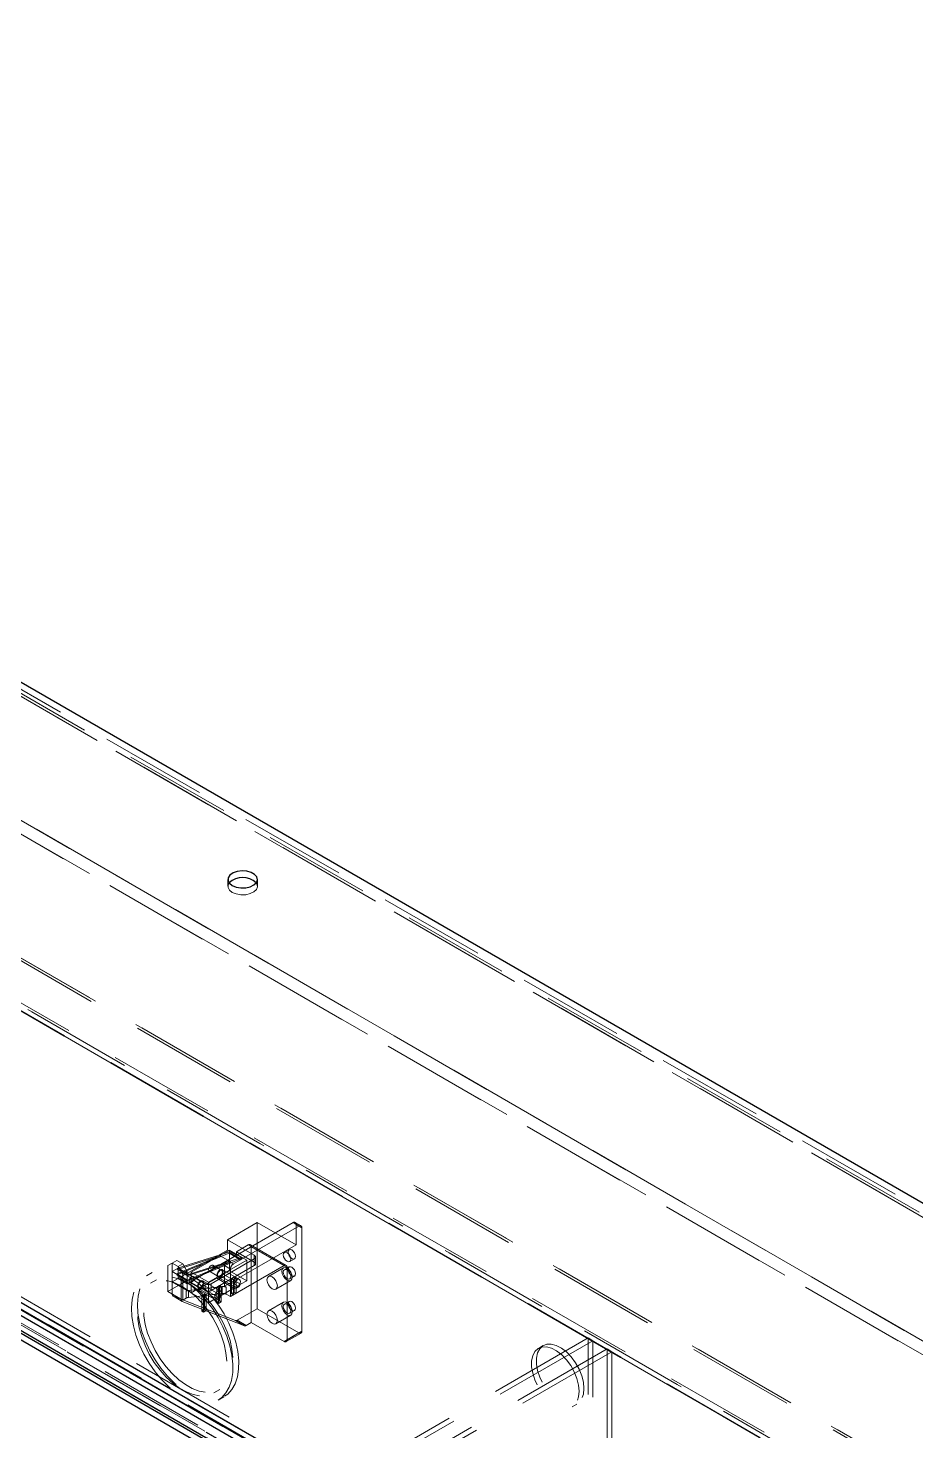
# Model space of a CAD drawing. Header units: millimetres. Extents: x 108 to 5832, y 144 to 4056.
# Drawn here: x 4413 to 4623.7, y 3357.9 to 3690.5 of the extents above; entities that cross this region are included whole.
import ezdxf

# ---------------------------------------------------------------- set-up
doc = ezdxf.new("R2010")
doc.units = ezdxf.units.MM
doc.header["$LTSCALE"] = 20
doc.linetypes.add('HIDDEN', pattern=[1.905, 1.27, -0.635])

msp = doc.modelspace()

# ---------------------------------------------------------------- linework, layer by layer
at = {"color": 1, "linetype": 'HIDDEN', "lineweight": 18}
for p, q in [((4136.91, 3690.52), (5317.77, 3008.81)), ((4108.62, 3674.19), (5289.49, 2992.49)), ((4176.5, 3667.66), (5316.36, 3009.63)), ((5317.36, 3009.73), (4177.09, 3667.99)), ((5344.64, 2994.94), (4180.75, 3666.84)), ((4136.91, 3661.12), (5317.77, 2979.42)), ((4135.49, 3658.67), (5316.36, 2976.97)), ((4151.05, 3652.96), (5290.9, 2994.94)), ((4108.62, 3644.79), (5289.49, 2963.09)), ((4109.04, 3643.88), (5289.9, 2962.18)), ((4110.04, 3643.97), (5290.9, 2962.27)), ((4116.05, 3629.24), (5279.51, 2957.59)), ((5280.59, 2957.57), (4116.77, 3629.43)), ((4115.83, 3628.06), (5280.01, 2955.99)), ((5279.51, 2956.28), (4116.05, 3627.93)), ((5279.56, 2956.33), (4116.23, 3627.9)), ((4116.97, 3628.71), (5281.15, 2956.65)), ((4054.96, 3593.97), (5218.42, 2922.32)), ((4054.96, 3592.67), (5218.42, 2921.01)), ((5218.14, 2920.85), (4054.96, 3592.34)), ((5219.69, 2923.05), (4065.28, 3589.48)), ((4059.34, 3586.22), (5213.75, 2919.79)), ((4059.38, 3586.12), (5213.8, 2919.7)), ((5213.9, 2919.71), (4059.48, 3586.13)), ((5219.69, 2921.75), (4065.28, 3588.17)), ((4059.48, 3584.83), (5213.9, 2918.4)), ((4460.44, 3488.66), (4460.44, 3487.03)), ((4467.44, 3487.03), (4467.44, 3488.66)), ((4486.32, 3340.21), (4313.79, 3439.82)), ((4467.41, 3407.3), (4460.34, 3403.22)), ((4475.89, 3407.3), (4460.34, 3398.32)), ((4461.75, 3397.5), (4477.31, 3406.48)), ((4467.41, 3407.3), (4476.6, 3401.99)), ((4467.41, 3407.3), (4467.41, 3386.89)), ((4477.31, 3406.48), (4475.89, 3407.3)), ((4477.81, 3406.53), (4476.39, 3407.35)), ((4476.6, 3406.89), (4478.01, 3406.08)), ((4476.6, 3401.99), (4476.6, 3406.89)), ((4478.01, 3406.08), (4478.01, 3381.58)), ((4466.7, 3399.54), (4460.34, 3403.22)), ((4460.34, 3400.77), (4460.34, 3403.22)), ((4460.9, 3400.15), (4448.31, 3394.89)), ((4448.34, 3395.15), (4458.6, 3399.43)), ((4458.6, 3399.43), (4448.48, 3396.22)), ((4448.53, 3396.48), (4461.11, 3400.48)), ((4460.34, 3400.77), (4448.67, 3394.03)), ((4462.46, 3399.54), (4450.79, 3392.81)), ((4451.75, 3395.56), (4460.8, 3400.79)), ((4461.14, 3397.96), (4458.6, 3399.43)), ((4476.6, 3401.99), (4459.63, 3392.2)), ((4462.46, 3399.54), (4460.34, 3400.77)), ((4460.8, 3400.79), (4464.9, 3398.42)), ((4460.8, 3400.79), (4460.8, 3395.89)), ((4460.9, 3399.95), (4460.9, 3400.15)), ((4460.9, 3400.15), (4463.45, 3398.68)), ((4461.11, 3400.08), (4460.9, 3399.95)), ((4460.9, 3399.95), (4463.45, 3398.48)), ((4461.11, 3400.48), (4463.66, 3399.01)), ((4461.11, 3400.48), (4461.11, 3400.08)), ((4461.11, 3400.08), (4463.66, 3398.61)), ((4465.29, 3401.99), (4462.46, 3400.36)), ((4462.46, 3399.54), (4462.46, 3400.36)), ((4466.7, 3397.91), (4462.46, 3400.36)), ((4465.29, 3401.99), (4473.77, 3397.1)), ((4474.27, 3397.14), (4465.79, 3402.04)), ((4465.99, 3383.62), (4465.99, 3401.59)), ((4474.48, 3396.69), (4465.99, 3401.59)), ((4466.7, 3397.91), (4466.7, 3399.54)), ((4474.99, 3400.87), (4473.85, 3400.22)), ((4447.26, 3397.71), (4446.19, 3397.1)), ((4446.19, 3397.1), (4447.26, 3397.71)), ((4446.19, 3397.1), (4446.19, 3390.97)), ((4448.32, 3398.32), (4447.26, 3397.71)), ((4447.26, 3397.71), (4448.32, 3398.32)), ((4447.26, 3397.71), (4448.67, 3396.89)), ((4447.26, 3397.71), (4447.26, 3393.22)), ((4448.67, 3396.48), (4447.26, 3395.67)), ((4449.73, 3397.5), (4448.32, 3398.32)), ((4448.48, 3396.22), (4448.53, 3396.48)), ((4448.48, 3396.22), (4451.03, 3394.75)), ((4448.53, 3396.48), (4451.07, 3395.01)), ((4448.67, 3396.89), (4449.73, 3397.5)), ((4449.73, 3395.06), (4448.67, 3396.89)), ((4448.67, 3396.48), (4455.03, 3392.81)), ((4448.67, 3394.03), (4448.67, 3396.48)), ((4449.73, 3397.5), (4450.79, 3395.67)), ((4463.45, 3398.68), (4450.85, 3393.42)), ((4450.88, 3393.68), (4461.14, 3397.96)), ((4461.14, 3397.96), (4451.03, 3394.75)), ((4451.07, 3395.01), (4463.66, 3399.01)), ((4455.85, 3393.2), (4464.9, 3398.42)), ((4456.45, 3392.81), (4466.7, 3398.73)), ((4456.45, 3391.18), (4466.7, 3397.1)), ((4458.97, 3395.95), (4456.85, 3397.18)), ((4463.2, 3393.8), (4459.09, 3396.17)), ((4461.04, 3396.28), (4459.63, 3397.1)), ((4459.63, 3392.2), (4459.63, 3397.1)), ((4460.34, 3398.32), (4461.75, 3397.5)), ((4473.77, 3397.1), (4461.04, 3389.75)), ((4461.04, 3389.75), (4461.04, 3396.28)), ((4463.45, 3398.48), (4463.45, 3398.68)), ((4463.66, 3398.61), (4463.45, 3398.48)), ((4463.66, 3399.01), (4463.66, 3398.61)), ((4464.9, 3398.42), (4464.9, 3393.52)), ((4466.7, 3398.73), (4466.7, 3397.1)), ((4466.99, 3397.5), (4466.99, 3399.14)), ((4473.6, 3396.57), (4470.07, 3394.53)), ((4474.99, 3396.79), (4473.85, 3396.14)), ((4474.48, 3379.54), (4474.48, 3396.69)), ((4475.1, 3398.05), (4476.24, 3398.71)), ((4442.52, 3395.46), (4441.11, 3394.64)), ((4443.52, 3393.72), (4442.11, 3392.91)), ((4449.38, 3392.81), (4446.19, 3390.97)), ((4449.38, 3394.44), (4447.26, 3395.67)), ((4447.26, 3393.22), (4449.38, 3394.44)), ((4450.79, 3391.18), (4447.26, 3393.22)), ((4447.26, 3393.22), (4447.26, 3390.33)), ((4448.31, 3394.89), (4448.34, 3395.15)), ((4448.31, 3394.89), (4450.85, 3393.42)), ((4448.34, 3395.15), (4450.88, 3393.68)), ((4448.67, 3394.03), (4450.79, 3392.81)), ((4449.38, 3394.44), (4449.38, 3392.81)), ((4450.79, 3393.63), (4449.38, 3392.81)), ((4449.38, 3389.11), (4449.38, 3392.81)), ((4450.79, 3395.67), (4449.73, 3395.06)), ((4449.73, 3395.06), (4449.73, 3388.93)), ((4450.79, 3395.67), (4450.79, 3391.18)), ((4450.79, 3393.63), (4455.03, 3391.18)), ((4450.85, 3393.42), (4450.88, 3393.68)), ((4451.03, 3394.75), (4451.07, 3395.01)), ((4451.45, 3393.14), (4453.57, 3391.91)), ((4451.75, 3390.67), (4451.75, 3395.56)), ((4451.75, 3395.56), (4455.85, 3393.2)), ((4454.37, 3393.3), (4452.25, 3394.52)), ((4458.6, 3391.15), (4454.5, 3393.51)), ((4457.79, 3394.16), (4454.75, 3392.4)), ((4455.03, 3392.81), (4455.03, 3391.18)), ((4455.85, 3388.3), (4455.85, 3393.2)), ((4456.05, 3395.79), (4458.17, 3394.56)), ((4456.45, 3391.18), (4456.45, 3392.81)), ((4461.89, 3391.79), (4457.79, 3394.16)), ((4458.14, 3393.95), (4457.79, 3394.16)), ((4458.04, 3394.35), (4462.15, 3391.98)), ((4458.99, 3394.44), (4458.14, 3393.95)), ((4462.25, 3391.58), (4458.14, 3393.95)), ((4459.35, 3395.05), (4458.99, 3394.44)), ((4463.09, 3392.07), (4458.99, 3394.44)), ((4460.8, 3395.89), (4459.35, 3395.05)), ((4463.45, 3392.69), (4459.35, 3395.05)), ((4460.8, 3395.89), (4464.9, 3393.52)), ((4461.33, 3394.07), (4461.96, 3394.44)), ((4461.33, 3390.4), (4461.33, 3394.07)), ((4461.33, 3394.07), (4461.75, 3393.83)), ((4461.75, 3393.83), (4462.39, 3394.2)), ((4461.75, 3390.15), (4461.75, 3393.83)), ((4461.96, 3394.44), (4461.96, 3390.77)), ((4461.96, 3394.44), (4462.39, 3394.2)), ((4462.39, 3394.2), (4462.39, 3390.52)), ((4463.45, 3392.69), (4463.09, 3392.07)), ((4464.9, 3393.52), (4463.45, 3392.69)), ((4471.82, 3391.5), (4475.35, 3393.54)), ((4475.1, 3393.97), (4476.24, 3394.62)), ((4446.19, 3390.97), (4449.73, 3388.93)), ((4447.26, 3390.33), (4449.38, 3389.11)), ((4447.46, 3389.87), (4449.58, 3388.65)), ((4449.63, 3388.63), (4447.51, 3389.85)), ((4462.23, 3384.09), (4447.51, 3389.85)), ((4450.58, 3389.42), (4449.73, 3388.93)), ((4450.58, 3391.05), (4450.79, 3391.18)), ((4450.58, 3389.42), (4450.58, 3391.05)), ((4451.09, 3391.21), (4459.1, 3392.14)), ((4451.09, 3391.21), (4451.09, 3389.58)), ((4459.1, 3390.5), (4451.09, 3389.58)), ((4453.19, 3391.5), (4451.75, 3390.67)), ((4451.75, 3390.67), (4455.85, 3388.3)), ((4457.3, 3389.13), (4453.19, 3391.5)), ((4453.55, 3391.3), (4453.19, 3391.5)), ((4453.45, 3391.7), (4457.55, 3389.33)), ((4454.4, 3391.79), (4453.55, 3391.3)), ((4457.65, 3388.93), (4453.55, 3391.3)), ((4454.26, 3389.99), (4454.89, 3390.36)), ((4454.26, 3386.32), (4454.26, 3389.99)), ((4454.26, 3389.99), (4454.68, 3389.75)), ((4454.75, 3392.4), (4454.4, 3391.79)), ((4458.5, 3389.42), (4454.4, 3391.79)), ((4454.68, 3389.75), (4455.32, 3390.11)), ((4454.68, 3386.07), (4454.68, 3389.75)), ((4458.85, 3390.03), (4454.75, 3392.4)), ((4454.89, 3390.36), (4454.89, 3386.68)), ((4454.89, 3390.36), (4455.32, 3390.11)), ((4455.32, 3390.11), (4455.32, 3386.44)), ((4458.5, 3389.42), (4457.65, 3388.93)), ((4457.79, 3392.03), (4458.43, 3392.4)), ((4457.79, 3388.36), (4457.79, 3392.03)), ((4457.79, 3392.03), (4458.22, 3391.79)), ((4458.22, 3391.79), (4458.85, 3392.16)), ((4458.22, 3388.11), (4458.22, 3391.79)), ((4458.43, 3392.4), (4458.43, 3388.73)), ((4458.43, 3392.4), (4458.85, 3392.16)), ((4458.85, 3390.03), (4458.5, 3389.42)), ((4458.85, 3392.16), (4458.85, 3388.48)), ((4461.89, 3391.79), (4458.85, 3390.03)), ((4459.1, 3390.5), (4459.1, 3392.14)), ((4459.63, 3392.2), (4460.01, 3391.98)), ((4460.01, 3391.98), (4460.01, 3390.35)), ((4461.04, 3389.75), (4460.01, 3390.35)), ((4461.96, 3390.77), (4461.33, 3390.4)), ((4461.33, 3390.4), (4461.75, 3390.15)), ((4462.39, 3390.52), (4461.75, 3390.15)), ((4462.25, 3391.58), (4461.89, 3391.79)), ((4461.96, 3390.77), (4462.39, 3390.52)), ((4463.09, 3392.07), (4462.25, 3391.58)), ((4464.35, 3382.86), (4449.63, 3388.63)), ((4454.89, 3386.68), (4454.26, 3386.32)), ((4454.26, 3386.32), (4454.68, 3386.07)), ((4455.32, 3386.44), (4454.68, 3386.07)), ((4454.89, 3386.68), (4455.32, 3386.44)), ((4457.3, 3389.13), (4455.85, 3388.3)), ((4457.65, 3388.93), (4457.3, 3389.13)), ((4458.43, 3388.73), (4457.79, 3388.36)), ((4457.79, 3388.36), (4458.22, 3388.11)), ((4458.85, 3388.48), (4458.22, 3388.11)), ((4458.43, 3388.73), (4458.85, 3388.48)), ((4467.41, 3386.89), (4462.68, 3384.16)), ((4467.41, 3386.89), (4477.31, 3381.17)), ((4473.6, 3388.4), (4470.07, 3386.36)), ((4474.99, 3388.62), (4473.85, 3387.97)), ((4475.1, 3385.8), (4476.24, 3386.46)), ((4462.23, 3384.09), (4464.35, 3382.86)), ((4464.8, 3382.93), (4462.68, 3384.16)), ((4464.8, 3382.93), (4465.99, 3383.62)), ((4465.99, 3383.62), (4473.77, 3379.13)), ((4471.82, 3383.33), (4475.35, 3385.37)), ((4477.31, 3381.17), (4473.77, 3379.13)), ((4474.27, 3379.08), (4477.81, 3381.12)), ((4474.48, 3379.54), (4478.01, 3381.58)), ((4545.9, 3379.95), (4491.73, 3348.69)), ((4545.9, 3379.95), (4547.03, 3379.3)), ((4545.9, 3252.25), (4545.9, 3379.95)), ((4547.03, 3379.3), (4492.86, 3348.03)), ((4496.26, 3346.07), (4550.42, 3377.34)), ((4497.39, 3345.42), (4551.55, 3376.69)), ((4535.25, 3378.14), (4534.12, 3377.49)), ((4547.03, 3251.59), (4547.03, 3379.3)), ((4551.55, 3376.69), (4550.42, 3377.34)), ((4550.42, 3377.34), (4550.42, 3249.63)), ((4551.55, 3376.69), (4551.55, 3248.98)), ((4457.11, 3366.93), (4458.52, 3367.74)), ((4458.11, 3365.19), (4459.52, 3366.01)), ((4542.12, 3363.63), (4543.25, 3364.29))]:
    msp.add_line(p, q, dxfattribs=at)
at = {"color": 7, "linetype": 'Continuous', "lineweight": 25}
for p, q in [((5344.64, 2996.57), (4180.75, 3668.47)), ((4053.47, 3595), (5217.37, 2923.09)), ((4053.47, 3593.36), (5217.37, 2921.46)), ((4300.95, 3444.82), (5213, 2918.31)), ((4482.79, 3338.17), (4310.25, 3437.77))]:
    msp.add_line(p, q, dxfattribs=at)
at = {"color": 8, "linetype": 'Continuous', "lineweight": 25}
for p, q in [((4300.95, 3449.03), (5217.01, 2920.2)), ((4300.95, 3445.43), (5212.62, 2919.13))]:
    msp.add_line(p, q, dxfattribs=at)
at = {"color": 7, "linetype": 'Continuous', "lineweight": 25, "flags": 128}
msp.add_lwpolyline([(4461.47, 3487.23), (4462.41, 3486.84), (4463.51, 3486.65), (4464.66, 3486.68), (4465.73, 3486.92), (4466.61, 3487.35), (4467.2, 3487.92), (4467.44, 3488.58), (4467.3, 3489.24), (4466.79, 3489.83), (4465.98, 3490.3), (4464.94, 3490.6), (4463.8, 3490.68), (4462.67, 3490.54), (4461.68, 3490.2), (4460.94, 3489.69), (4460.52, 3489.07), (4460.47, 3488.41), (4460.8, 3487.77), (4461.47, 3487.23)], dxfattribs=at)
at = {"color": 1, "linetype": 'HIDDEN', "lineweight": 18, "flags": 128}
for points in [[(4460.74, 3487.84), (4460.52, 3487.44), (4460.47, 3486.78), (4460.8, 3486.14), (4461.47, 3485.6)], [(4461.47, 3485.6), (4462.41, 3485.21), (4463.51, 3485.02), (4464.66, 3485.05), (4465.73, 3485.29), (4466.61, 3485.72), (4467.2, 3486.29), (4467.44, 3486.94), (4467.3, 3487.6), (4467.14, 3487.84)], [(4475.36, 3398.63), (4475.3, 3399.05), (4475.1, 3399.5), (4474.82, 3399.88), (4474.48, 3400.16), (4474.14, 3400.27), (4473.85, 3400.22), (4473.66, 3400), (4473.59, 3399.65), (4473.66, 3399.22), (4473.85, 3398.77), (4474.14, 3398.39), (4474.48, 3398.12), (4474.82, 3398), (4475.1, 3398.05), (4475.3, 3398.27), (4475.36, 3398.63)], [(4476.49, 3399.28), (4476.43, 3399.71), (4476.24, 3400.15), (4475.95, 3400.54), (4475.61, 3400.81), (4475.27, 3400.93), (4474.99, 3400.87), (4474.79, 3400.65), (4474.73, 3400.3), (4474.79, 3399.87), (4474.99, 3399.43), (4475.27, 3399.04), (4475.61, 3398.77), (4475.95, 3398.65), (4476.24, 3398.71), (4476.43, 3398.93), (4476.49, 3399.28)], [(4463.03, 3374.56), (4462.8, 3376.7), (4462.33, 3378.92), (4461.61, 3381.19), (4460.67, 3383.44), (4459.53, 3385.64), (4458.2, 3387.73), (4456.72, 3389.67), (4455.12, 3391.42), (4453.43, 3392.95), (4451.69, 3394.21), (4449.93, 3395.19), (4448.2, 3395.86), (4446.53, 3396.2), (4444.95, 3396.22), (4443.51, 3395.9), (4442.22, 3395.27), (4441.12, 3394.32), (4440.24, 3393.09), (4439.58, 3391.59), (4439.16, 3389.86), (4439, 3387.93), (4439.1, 3385.85), (4439.45, 3383.66), (4440.04, 3381.41), (4440.87, 3379.15), (4441.92, 3376.92), (4443.16, 3374.77), (4444.57, 3372.75), (4446.12, 3370.89), (4447.77, 3369.25), (4449.48, 3367.85), (4451.24, 3366.73), (4452.98, 3365.9), (4454.69, 3365.4), (4456.32, 3365.21), (4457.83, 3365.36), (4459.2, 3365.84), (4460.4, 3366.63), (4461.39, 3367.73), (4462.17, 3369.1), (4462.7, 3370.72), (4462.99, 3372.55), (4463.03, 3374.56)], [(4455.88, 3396.16), (4455.92, 3396.43), (4456.05, 3396.71), (4456.23, 3396.96), (4456.45, 3397.14), (4456.66, 3397.21), (4456.85, 3397.18), (4456.97, 3397.03), (4457.01, 3396.81), (4456.97, 3396.53), (4456.85, 3396.25), (4456.66, 3396), (4456.45, 3395.83), (4456.23, 3395.75), (4456.05, 3395.79), (4455.92, 3395.93), (4455.88, 3396.16)], [(4457.83, 3394.83), (4457.88, 3395.19), (4458.04, 3395.56), (4458.28, 3395.89), (4458.57, 3396.12), (4458.85, 3396.21), (4459.09, 3396.17), (4459.25, 3395.98), (4459.31, 3395.69), (4459.25, 3395.33), (4459.09, 3394.95), (4458.85, 3394.63), (4458.57, 3394.4), (4458.28, 3394.3), (4458.04, 3394.35), (4457.88, 3394.53), (4457.83, 3394.83)], [(4459.13, 3395.58), (4459.09, 3395.81), (4458.97, 3395.95), (4458.79, 3395.99), (4458.57, 3395.91), (4458.35, 3395.74), (4458.17, 3395.49), (4458.05, 3395.21), (4458, 3394.93), (4458.05, 3394.71), (4458.17, 3394.56), (4458.35, 3394.53), (4458.57, 3394.6), (4458.79, 3394.78), (4458.97, 3395.03), (4459.09, 3395.31), (4459.13, 3395.58)], [(4475.72, 3394.34), (4475.62, 3394.94), (4475.35, 3395.56), (4474.95, 3396.1), (4474.48, 3396.48), (4474.01, 3396.65), (4473.6, 3396.57), (4473.34, 3396.26), (4473.24, 3395.77), (4473.34, 3395.17), (4473.6, 3394.55), (4474.01, 3394.01), (4474.48, 3393.62), (4474.95, 3393.46), (4475.35, 3393.54), (4475.62, 3393.85), (4475.72, 3394.34)], [(4475.36, 3394.54), (4475.3, 3394.97), (4475.1, 3395.41), (4474.82, 3395.8), (4474.48, 3396.07), (4474.14, 3396.19), (4473.85, 3396.14), (4473.66, 3395.91), (4473.59, 3395.56), (4473.66, 3395.13), (4473.85, 3394.69), (4474.14, 3394.31), (4474.48, 3394.03), (4474.82, 3393.91), (4475.1, 3393.97), (4475.3, 3394.19), (4475.36, 3394.54)], [(4476.49, 3395.2), (4476.43, 3395.63), (4476.24, 3396.07), (4475.95, 3396.45), (4475.61, 3396.73), (4475.27, 3396.84), (4474.99, 3396.79), (4474.79, 3396.57), (4474.73, 3396.22), (4474.79, 3395.79), (4474.99, 3395.35), (4475.27, 3394.96), (4475.61, 3394.69), (4475.95, 3394.57), (4476.24, 3394.62), (4476.43, 3394.84), (4476.49, 3395.2)], [(4461.61, 3373.74), (4461.39, 3375.88), (4460.91, 3378.11), (4460.2, 3380.37), (4459.26, 3382.62), (4458.11, 3384.82), (4456.78, 3386.91), (4455.3, 3388.85), (4453.7, 3390.6), (4452.01, 3392.13), (4450.27, 3393.39), (4448.52, 3394.37), (4446.79, 3395.04), (4445.11, 3395.39), (4443.54, 3395.4), (4442.09, 3395.09), (4440.81, 3394.45), (4439.71, 3393.51), (4438.82, 3392.27), (4438.16, 3390.77), (4437.75, 3389.04), (4437.59, 3387.11), (4437.68, 3385.04), (4438.03, 3382.85), (4438.63, 3380.6), (4439.46, 3378.33), (4440.51, 3376.1), (4441.75, 3373.95), (4443.16, 3371.93), (4444.7, 3370.08), (4446.35, 3368.43), (4448.07, 3367.04), (4449.82, 3365.91), (4451.57, 3365.09), (4453.28, 3364.58), (4454.9, 3364.4), (4456.42, 3364.55), (4457.79, 3365.02), (4458.98, 3365.82), (4459.98, 3366.91), (4460.75, 3368.28), (4461.29, 3369.9), (4461.58, 3371.73), (4461.61, 3373.74)], [(4460.2, 3374.47), (4459.99, 3376.45), (4459.53, 3378.51), (4458.84, 3380.61), (4457.94, 3382.69), (4456.84, 3384.7), (4455.57, 3386.6), (4454.16, 3388.35), (4452.65, 3389.9), (4451.06, 3391.21), (4449.44, 3392.26), (4447.82, 3393.02), (4446.25, 3393.47), (4444.75, 3393.61), (4443.37, 3393.42), (4442.13, 3392.92), (4441.07, 3392.11), (4440.21, 3391.02), (4439.57, 3389.67), (4439.16, 3388.08), (4439, 3386.31), (4439.09, 3384.39), (4439.43, 3382.36), (4440, 3380.27), (4440.8, 3378.18), (4441.8, 3376.13), (4442.99, 3374.16), (4444.34, 3372.33), (4445.8, 3370.68), (4447.36, 3369.25), (4448.97, 3368.06), (4450.59, 3367.15), (4452.19, 3366.55), (4453.73, 3366.25), (4455.17, 3366.28), (4456.49, 3366.62), (4457.64, 3367.28), (4458.6, 3368.23), (4459.36, 3369.46), (4459.88, 3370.93), (4460.16, 3372.61), (4460.2, 3374.47)], [(4461.61, 3375.28), (4461.4, 3377.27), (4460.95, 3379.33), (4460.26, 3381.42), (4459.35, 3383.5), (4458.25, 3385.52), (4456.98, 3387.42), (4455.58, 3389.17), (4454.06, 3390.71), (4452.47, 3392.03), (4450.85, 3393.08), (4449.23, 3393.84), (4447.66, 3394.29), (4446.16, 3394.42), (4444.78, 3394.24), (4443.55, 3393.74), (4442.48, 3392.93), (4441.62, 3391.84), (4440.98, 3390.48), (4440.58, 3388.9), (4440.42, 3387.13), (4440.51, 3385.2), (4440.84, 3383.18), (4441.41, 3381.09), (4442.21, 3379), (4443.22, 3376.94), (4444.41, 3374.98), (4445.75, 3373.15), (4447.22, 3371.5), (4448.77, 3370.06), (4450.38, 3368.88), (4452, 3367.97), (4453.6, 3367.36), (4455.14, 3367.07), (4456.59, 3367.09), (4457.9, 3367.44), (4459.05, 3368.1), (4460.02, 3369.05), (4460.77, 3370.28), (4461.29, 3371.75), (4461.58, 3373.43), (4461.61, 3375.28)], [(4451.29, 3393.5), (4451.33, 3393.78), (4451.45, 3394.06), (4451.63, 3394.31), (4451.85, 3394.48), (4452.07, 3394.56), (4452.25, 3394.52), (4452.37, 3394.38), (4452.42, 3394.16), (4452.37, 3393.88), (4452.25, 3393.6), (4452.07, 3393.35), (4451.85, 3393.18), (4451.63, 3393.1), (4451.45, 3393.14), (4451.33, 3393.28), (4451.29, 3393.5)], [(4453.23, 3392.18), (4453.29, 3392.54), (4453.45, 3392.91), (4453.69, 3393.23), (4453.97, 3393.46), (4454.26, 3393.56), (4454.5, 3393.51), (4454.66, 3393.33), (4454.72, 3393.03), (4454.66, 3392.67), (4454.5, 3392.3), (4454.26, 3391.98), (4453.97, 3391.75), (4453.69, 3391.65), (4453.45, 3391.7), (4453.29, 3391.88), (4453.23, 3392.18)], [(4454.54, 3392.93), (4454.5, 3393.16), (4454.37, 3393.3), (4454.19, 3393.33), (4453.97, 3393.26), (4453.76, 3393.08), (4453.57, 3392.84), (4453.45, 3392.55), (4453.41, 3392.28), (4453.45, 3392.05), (4453.57, 3391.91), (4453.76, 3391.88), (4453.97, 3391.95), (4454.19, 3392.13), (4454.37, 3392.37), (4454.5, 3392.66), (4454.54, 3392.93)], [(4461.93, 3392.46), (4461.98, 3392.82), (4462.15, 3393.19), (4462.39, 3393.52), (4462.67, 3393.75), (4462.95, 3393.85), (4463.2, 3393.8), (4463.36, 3393.61), (4463.41, 3393.32), (4463.36, 3392.96), (4463.2, 3392.59), (4462.95, 3392.26), (4462.67, 3392.03), (4462.39, 3391.93), (4462.15, 3391.98), (4461.98, 3392.17), (4461.93, 3392.46)], [(4472.18, 3392.3), (4472.09, 3392.9), (4471.82, 3393.52), (4471.42, 3394.06), (4470.94, 3394.44), (4470.47, 3394.61), (4470.07, 3394.53), (4469.8, 3394.22), (4469.71, 3393.73), (4469.8, 3393.13), (4470.07, 3392.51), (4470.47, 3391.97), (4470.94, 3391.58), (4471.42, 3391.42), (4471.82, 3391.5), (4472.09, 3391.81), (4472.18, 3392.3)], [(4457.33, 3389.81), (4457.39, 3390.17), (4457.55, 3390.54), (4457.79, 3390.86), (4458.07, 3391.09), (4458.36, 3391.19), (4458.6, 3391.15), (4458.76, 3390.96), (4458.82, 3390.67), (4458.76, 3390.3), (4458.6, 3389.93), (4458.36, 3389.61), (4458.07, 3389.38), (4457.79, 3389.28), (4457.55, 3389.33), (4457.39, 3389.51), (4457.33, 3389.81)], [(4472.18, 3384.13), (4472.09, 3384.73), (4471.82, 3385.35), (4471.42, 3385.89), (4470.94, 3386.28), (4470.47, 3386.44), (4470.07, 3386.36), (4469.8, 3386.05), (4469.71, 3385.56), (4469.8, 3384.96), (4470.07, 3384.34), (4470.47, 3383.8), (4470.94, 3383.42), (4471.42, 3383.25), (4471.82, 3383.33), (4472.09, 3383.64), (4472.18, 3384.13)], [(4475.72, 3386.17), (4475.62, 3386.77), (4475.35, 3387.39), (4474.95, 3387.93), (4474.48, 3388.32), (4474.01, 3388.48), (4473.6, 3388.4), (4473.34, 3388.09), (4473.24, 3387.6), (4473.34, 3387), (4473.6, 3386.38), (4474.01, 3385.84), (4474.48, 3385.46), (4474.95, 3385.29), (4475.35, 3385.37), (4475.62, 3385.68), (4475.72, 3386.17)], [(4475.36, 3386.38), (4475.3, 3386.81), (4475.1, 3387.25), (4474.82, 3387.64), (4474.48, 3387.91), (4474.14, 3388.03), (4473.85, 3387.97), (4473.66, 3387.75), (4473.59, 3387.4), (4473.66, 3386.97), (4473.85, 3386.53), (4474.14, 3386.14), (4474.48, 3385.87), (4474.82, 3385.75), (4475.1, 3385.8), (4475.3, 3386.03), (4475.36, 3386.38)], [(4476.49, 3387.03), (4476.43, 3387.46), (4476.24, 3387.9), (4475.95, 3388.29), (4475.61, 3388.56), (4475.27, 3388.68), (4474.99, 3388.62), (4474.79, 3388.4), (4474.73, 3388.05), (4474.79, 3387.62), (4474.99, 3387.18), (4475.27, 3386.79), (4475.61, 3386.52), (4475.95, 3386.4), (4476.24, 3386.46), (4476.43, 3386.68), (4476.49, 3387.03)], [(4543.78, 3367.3), (4543.64, 3368.78), (4543.25, 3370.34), (4542.62, 3371.92), (4541.78, 3373.43), (4540.77, 3374.8), (4539.63, 3375.98), (4538.42, 3376.91), (4537.2, 3377.54), (4536.02, 3377.84), (4534.94, 3377.8), (4534.01, 3377.43), (4533.27, 3376.73), (4532.76, 3375.74), (4532.49, 3374.52), (4532.49, 3373.1), (4532.76, 3371.57), (4533.27, 3369.99), (4534.01, 3368.44), (4534.94, 3366.99), (4536.02, 3365.7), (4537.2, 3364.64), (4538.42, 3363.86), (4539.63, 3363.39), (4540.77, 3363.26), (4541.78, 3363.47), (4542.62, 3364.01), (4543.25, 3364.86), (4543.64, 3365.97), (4543.78, 3367.3)], [(4544.91, 3367.95), (4544.77, 3369.43), (4544.38, 3370.99), (4543.75, 3372.57), (4542.91, 3374.08), (4541.9, 3375.46), (4540.76, 3376.64), (4539.56, 3377.56), (4538.33, 3378.19), (4537.16, 3378.49), (4536.08, 3378.46), (4535.14, 3378.08), (4534.4, 3377.38), (4533.89, 3376.4), (4533.63, 3375.17), (4533.63, 3373.76), (4533.89, 3372.22), (4534.4, 3370.65), (4535.14, 3369.09), (4536.08, 3367.64), (4537.16, 3366.36), (4538.33, 3365.3), (4539.56, 3364.52), (4540.76, 3364.05), (4541.9, 3363.91), (4542.91, 3364.12), (4543.75, 3364.66), (4544.38, 3365.51), (4544.77, 3366.62), (4544.91, 3367.95)]]:
    msp.add_lwpolyline(points, dxfattribs=at)
at = {"color": 7, "linetype": 'Continuous', "lineweight": 25}
msp.add_arc((4463.94, 3484.47), 4.65, 46.4607, 133.5393, dxfattribs=at)
at = {"color": 1, "linetype": 'HIDDEN', "lineweight": 18}
for centre, radius, start, end in [((4476.17, 3406.96), 0.437, 350.7883, 129.198), ((4477.58, 3406.15), 0.437, 350.7883, 129.198), ((4465.56, 3401.66), 0.437, 350.7887, 129.2094), ((4466.55, 3399.14), 0.437, 290.7756, 69.2185), ((4461.16, 3397.03), 1.54, 122.6093, 177.3917), ((4462.58, 3396.21), 1.54, 122.6093, 177.3917), ((4466.55, 3397.5), 0.437, 290.7756, 69.2185), ((4474.05, 3396.76), 0.437, 350.7887, 129.2094), ((4455.74, 3394.17), 1.54, 242.6089, 297.394), ((4447.73, 3390.27), 0.477, 173.1108, 242.4286), ((4451.22, 3389.88), 1.34, 95.6562, 118.6786), ((4451.22, 3388.24), 1.34, 95.6562, 118.6786), ((4455.74, 3392.54), 1.54, 242.6089, 297.394), ((4459.31, 3390.63), 1.52, 62.4958, 97.6726), ((4459.31, 3389), 1.52, 62.4958, 97.6726), ((4449.85, 3389.05), 0.477, 173.1108, 242.4286), ((4462.38, 3384.6), 0.535, 253.4376, 304.3949), ((4464.5, 3383.37), 0.535, 253.4376, 304.3949), ((4474.05, 3379.47), 0.437, 230.8038, 9.2188), ((4477.58, 3381.51), 0.437, 230.8038, 9.2188)]:
    msp.add_arc(centre, radius, start, end, dxfattribs=at)

doc.saveas('drawing.dxf')
